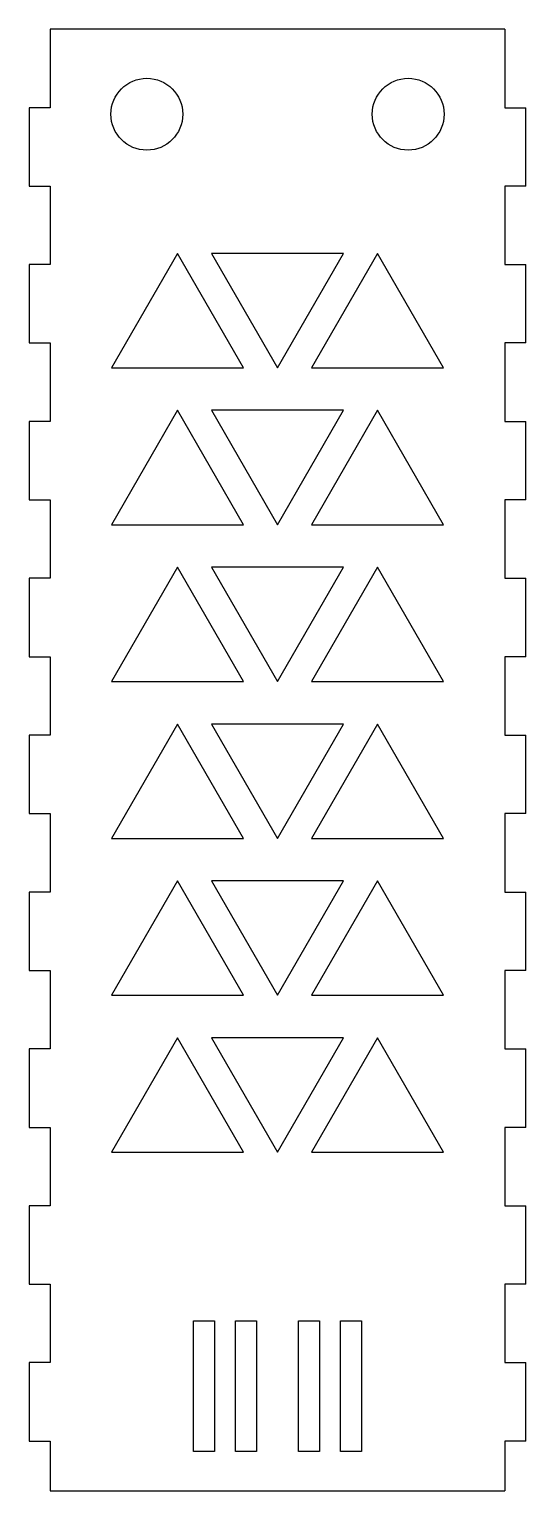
# Model space of a CAD drawing. Header units: millimetres. Extents: x -38 to 38, y -112 to 112.
import ezdxf

# ---------------------------------------------------------------- set-up
doc = ezdxf.new("R2010")
doc.units = ezdxf.units.MM

msp = doc.modelspace()

# ---------------------------------------------------------------- linework, layer by layer
at = {"color": 7, "linetype": 'Continuous', "lineweight": 25}
for p, q in [((-34.78, 111.8), (-34.78, 99.8)), ((34.78, 111.8), (-34.78, 111.8)), ((34.78, 111.8), (34.78, 99.8)), ((-38, 99.8), (-38, 87.8)), ((-34.78, 99.8), (-38, 99.8)), ((34.78, 99.8), (38, 99.8)), ((38, 87.8), (38, 99.8)), ((-38, 87.8), (-34.78, 87.8)), ((-34.78, 87.8), (-34.78, 75.8)), ((38, 87.8), (34.78, 87.8)), ((34.78, 87.8), (34.78, 75.8)), ((-15.3, 77.5), (-25.41, 60)), ((-5.2, 60), (-15.3, 77.5)), ((10.1, 77.5), (-10.1, 77.5)), ((-10.1, 77.5), (0, 60)), ((0, 60), (10.1, 77.5)), ((15.3, 77.5), (5.2, 60)), ((25.41, 60), (15.3, 77.5)), ((-38, 75.8), (-38, 63.8)), ((-34.78, 75.8), (-38, 75.8)), ((34.78, 75.8), (38, 75.8)), ((38, 63.8), (38, 75.8)), ((-38, 63.8), (-34.78, 63.8)), ((-34.78, 63.8), (-34.78, 51.8)), ((38, 63.8), (34.78, 63.8)), ((34.78, 63.8), (34.78, 51.8)), ((-25.41, 60), (-5.2, 60)), ((5.2, 60), (25.41, 60)), ((-38, 51.8), (-38, 39.8)), ((-34.78, 51.8), (-38, 51.8)), ((-15.3, 53.5), (-25.41, 36)), ((-5.2, 36), (-15.3, 53.5)), ((10.1, 53.5), (-10.1, 53.5)), ((-10.1, 53.5), (0, 36)), ((0, 36), (10.1, 53.5)), ((15.3, 53.5), (5.2, 36)), ((25.41, 36), (15.3, 53.5)), ((34.78, 51.8), (38, 51.8)), ((38, 39.8), (38, 51.8)), ((-38, 39.8), (-34.78, 39.8)), ((-34.78, 39.8), (-34.78, 27.8)), ((38, 39.8), (34.78, 39.8)), ((34.78, 39.8), (34.78, 27.8)), ((-25.41, 36), (-5.2, 36)), ((5.2, 36), (25.41, 36)), ((-15.3, 29.5), (-25.41, 12)), ((-5.2, 12), (-15.3, 29.5)), ((10.1, 29.5), (-10.1, 29.5)), ((-10.1, 29.5), (0, 12)), ((0, 12), (10.1, 29.5)), ((15.3, 29.5), (5.2, 12)), ((25.41, 12), (15.3, 29.5)), ((-38, 27.8), (-38, 15.8)), ((-34.78, 27.8), (-38, 27.8)), ((34.78, 27.8), (38, 27.8)), ((38, 15.8), (38, 27.8)), ((-38, 15.8), (-34.78, 15.8)), ((-34.78, 15.8), (-34.78, 3.8)), ((38, 15.8), (34.78, 15.8)), ((34.78, 15.8), (34.78, 3.8)), ((-25.41, 12), (-5.2, 12)), ((5.2, 12), (25.41, 12)), ((-15.3, 5.5), (-25.41, -12)), ((-5.2, -12), (-15.3, 5.5)), ((10.1, 5.5), (-10.1, 5.5)), ((-10.1, 5.5), (0, -12)), ((0, -12), (10.1, 5.5)), ((15.3, 5.5), (5.2, -12)), ((25.41, -12), (15.3, 5.5)), ((-38, 3.8), (-38, -8.2)), ((-34.78, 3.8), (-38, 3.8)), ((34.78, 3.8), (38, 3.8)), ((38, -8.2), (38, 3.8)), ((-38, -8.2), (-34.78, -8.2)), ((-34.78, -8.2), (-34.78, -20.2)), ((38, -8.2), (34.78, -8.2)), ((34.78, -8.2), (34.78, -20.2)), ((-25.41, -12), (-5.2, -12)), ((5.2, -12), (25.41, -12)), ((-15.3, -18.5), (-25.41, -36)), ((-5.2, -36), (-15.3, -18.5)), ((10.1, -18.5), (-10.1, -18.5)), ((-10.1, -18.5), (0, -36)), ((0, -36), (10.1, -18.5)), ((15.3, -18.5), (5.2, -36)), ((25.41, -36), (15.3, -18.5)), ((-38, -20.2), (-38, -32.2)), ((-34.78, -20.2), (-38, -20.2)), ((34.78, -20.2), (38, -20.2)), ((38, -32.2), (38, -20.2)), ((-38, -32.2), (-34.78, -32.2)), ((-34.78, -32.2), (-34.78, -44.2)), ((38, -32.2), (34.78, -32.2)), ((34.78, -32.2), (34.78, -44.2)), ((-25.41, -36), (-5.2, -36)), ((5.2, -36), (25.41, -36)), ((-38, -44.2), (-38, -56.2)), ((-34.78, -44.2), (-38, -44.2)), ((-15.3, -42.5), (-25.41, -60)), ((-5.2, -60), (-15.3, -42.5)), ((10.1, -42.5), (-10.1, -42.5)), ((-10.1, -42.5), (0, -60)), ((0, -60), (10.1, -42.5)), ((15.3, -42.5), (5.2, -60)), ((25.41, -60), (15.3, -42.5)), ((34.78, -44.2), (38, -44.2)), ((38, -56.2), (38, -44.2)), ((-38, -56.2), (-34.78, -56.2)), ((-34.78, -56.2), (-34.78, -68.2)), ((38, -56.2), (34.78, -56.2)), ((34.78, -56.2), (34.78, -68.2)), ((-25.41, -60), (-5.2, -60)), ((5.2, -60), (25.41, -60)), ((-38, -68.2), (-38, -80.2)), ((-34.78, -68.2), (-38, -68.2)), ((34.78, -68.2), (38, -68.2)), ((38, -80.2), (38, -68.2)), ((-38, -80.2), (-34.78, -80.2)), ((-34.78, -80.2), (-34.78, -92.2)), ((38, -80.2), (34.78, -80.2)), ((34.78, -80.2), (34.78, -92.2)), ((-12.88, -85.8), (-9.66, -85.8)), ((-12.88, -105.8), (-12.88, -85.8)), ((-9.66, -85.8), (-9.66, -105.8)), ((-6.44, -85.8), (-3.22, -85.8)), ((-6.44, -105.8), (-6.44, -85.8)), ((-3.22, -85.8), (-3.22, -105.8)), ((3.22, -85.8), (6.44, -85.8)), ((3.22, -105.8), (3.22, -85.8)), ((6.44, -85.8), (6.44, -105.8)), ((9.66, -85.8), (12.88, -85.8)), ((9.66, -105.8), (9.66, -85.8)), ((12.88, -85.8), (12.88, -105.8)), ((-38, -92.2), (-38, -104.2)), ((-34.78, -92.2), (-38, -92.2)), ((34.78, -92.2), (38, -92.2)), ((38, -104.2), (38, -92.2)), ((-38, -104.2), (-34.78, -104.2)), ((-34.78, -104.2), (-34.78, -111.8)), ((38, -104.2), (34.78, -104.2)), ((34.78, -104.2), (34.78, -111.8)), ((-9.66, -105.8), (-12.88, -105.8)), ((-3.22, -105.8), (-6.44, -105.8)), ((6.44, -105.8), (3.22, -105.8)), ((12.88, -105.8), (9.66, -105.8)), ((-34.78, -111.8), (34.78, -111.8))]:
    msp.add_line(p, q, dxfattribs=at)
for centre in [(-20, 98.8), (20, 98.8)]:
    msp.add_circle(centre, 5.5, dxfattribs=at)

doc.saveas('drawing.dxf')
